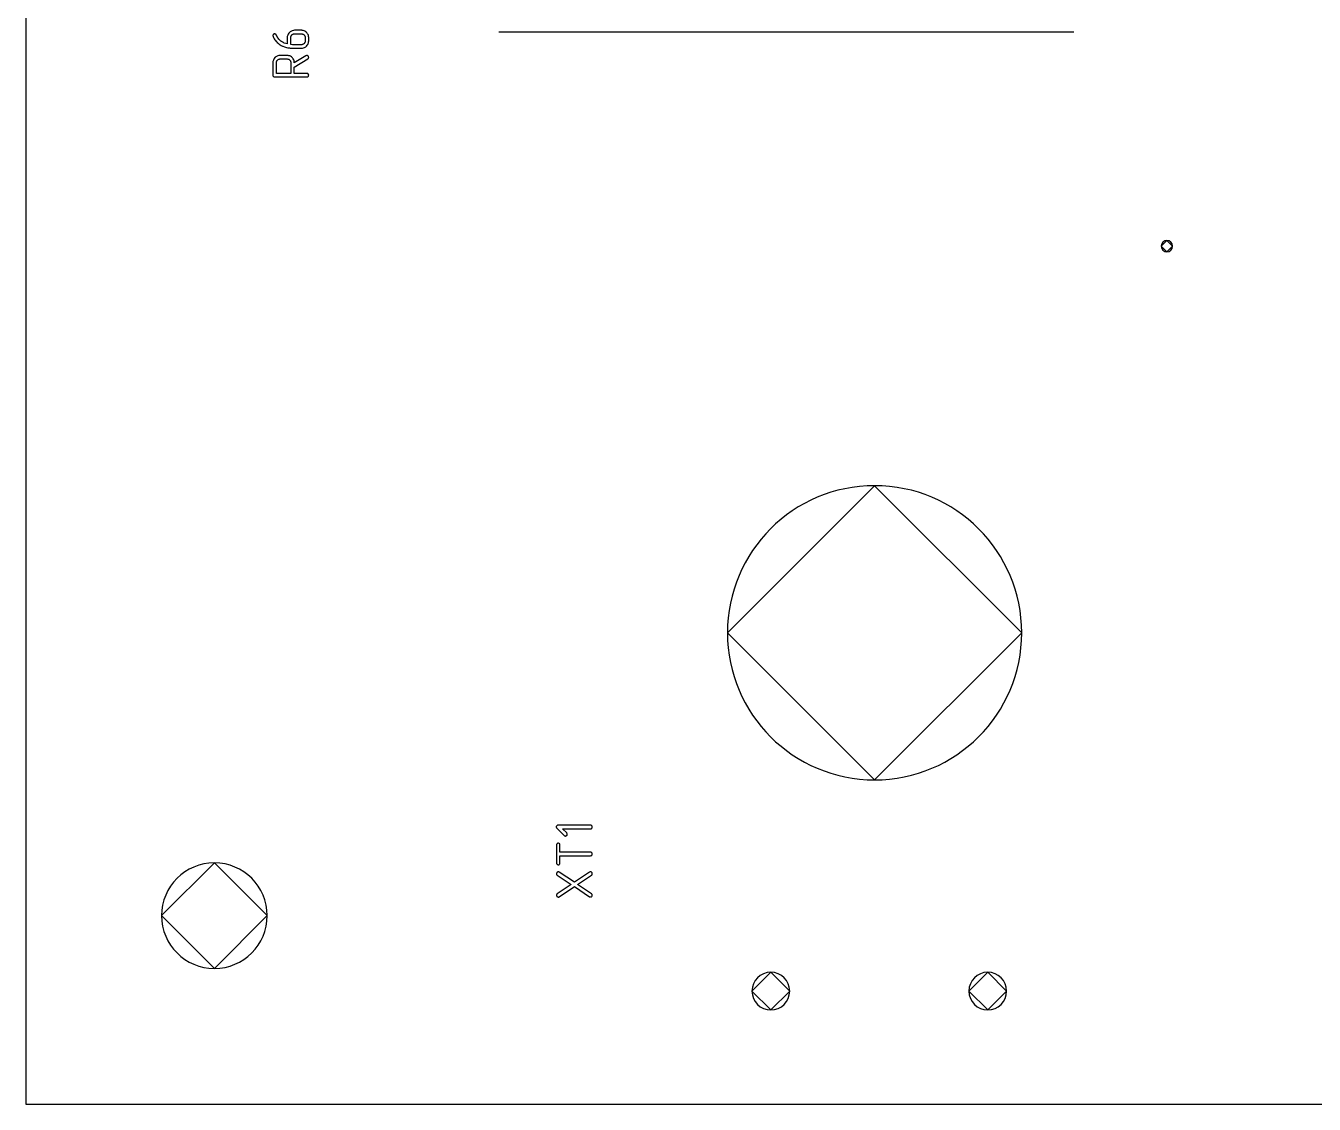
# Model space of a CAD drawing. Header units: inches. Extents: x 0 to 594, y -420 to 0.
# Drawn here: x 156.56 to 190.72, y -246.08 to -217.49 of the extents above; entities that cross this region are included whole.
import ezdxf

# ---------------------------------------------------------------- set-up
doc = ezdxf.new("R2010")
doc.units = ezdxf.units.IN
doc.header["$MEASUREMENT"] = 0

msp = doc.modelspace()

# ---------------------------------------------------------------- linework, layer by layer
at = {"color": 18, "true_color": 0x000000}
for p, q in [((156.562, -113.583), (156.562, -246.083)), ((163.112, -217.74), (163.11, -217.748)), ((163.11, -217.748), (163.11, -217.751)), ((163.11, -217.748), (163.11, -217.748)), ((163.11, -217.751), (163.116, -217.771)), ((163.118, -217.728), (163.112, -217.74)), ((163.116, -217.771), (163.132, -217.803)), ((163.12, -217.723), (163.118, -217.728)), ((163.126, -217.717), (163.12, -217.723)), ((163.129, -217.716), (163.126, -217.717)), ((163.136, -217.712), (163.129, -217.716)), ((163.132, -217.803), (163.15, -217.834)), ((163.147, -217.707), (163.136, -217.712)), ((163.161, -217.706), (163.147, -217.707)), ((163.15, -217.834), (163.168, -217.861)), ((163.163, -217.706), (163.161, -217.706)), ((163.168, -217.706), (163.163, -217.706)), ((163.177, -217.709), (163.168, -217.706)), ((163.168, -217.861), (163.185, -217.884)), ((163.184, -217.712), (163.177, -217.709)), ((163.185, -217.713), (163.184, -217.712)), ((163.189, -217.716), (163.185, -217.713)), ((163.185, -217.884), (163.201, -217.903)), ((163.196, -217.723), (163.189, -217.716)), ((163.204, -217.734), (163.196, -217.723)), ((163.204, -217.736), (163.204, -217.734)), ((163.205, -217.737), (163.204, -217.736)), ((163.209, -217.745), (163.205, -217.737)), ((163.215, -217.757), (163.209, -217.745)), ((163.22, -217.769), (163.215, -217.757)), ((163.222, -217.772), (163.22, -217.769)), ((163.225, -217.779), (163.222, -217.772)), ((163.232, -217.789), (163.225, -217.779)), ((163.239, -217.802), (163.232, -217.789)), ((163.24, -217.803), (163.239, -217.802)), ((163.242, -217.807), (163.24, -217.803)), ((163.247, -217.813), (163.242, -217.807)), ((163.253, -217.82), (163.247, -217.813)), ((163.268, -217.84), (163.253, -217.82)), ((163.288, -217.861), (163.268, -217.84)), ((163.291, -217.864), (163.288, -217.861)), ((163.298, -217.871), (163.291, -217.864)), ((163.309, -217.881), (163.298, -217.871)), ((163.325, -217.893), (163.309, -217.881)), ((163.344, -217.906), (163.325, -217.893)), ((163.494, -217.788), (163.493, -217.793)), ((163.493, -217.793), (163.493, -217.972)), ((163.495, -217.772), (163.494, -217.788)), ((163.5, -217.754), (163.495, -217.772)), ((163.507, -217.734), (163.5, -217.754)), ((163.516, -217.712), (163.507, -217.734)), ((163.531, -217.689), (163.516, -217.712)), ((163.549, -217.666), (163.531, -217.689)), ((163.552, -217.664), (163.549, -217.666)), ((163.559, -217.658), (163.552, -217.664)), ((163.57, -217.648), (163.559, -217.658)), ((163.586, -217.638), (163.57, -217.648)), ((163.605, -217.628), (163.586, -217.638)), ((163.587, -217.8), (163.588, -217.786)), ((163.587, -217.989), (163.587, -217.8)), ((163.588, -217.786), (163.591, -217.772)), ((163.588, -217.786), (163.588, -217.786)), ((163.591, -217.772), (163.595, -217.761)), ((163.595, -217.761), (163.601, -217.751)), ((163.601, -217.751), (163.607, -217.744)), ((163.628, -217.619), (163.605, -217.628)), ((163.607, -217.744), (163.611, -217.737)), ((163.611, -217.737), (163.614, -217.734)), ((163.614, -217.734), (163.615, -217.733)), ((163.615, -217.733), (163.626, -217.723)), ((163.626, -217.723), (163.638, -217.716)), ((163.655, -217.613), (163.628, -217.619)), ((163.638, -217.716), (163.649, -217.712)), ((163.649, -217.712), (163.659, -217.707)), ((163.683, -217.61), (163.655, -217.613)), ((163.659, -217.707), (163.669, -217.706)), ((163.669, -217.706), (163.676, -217.705)), ((163.676, -217.705), (163.681, -217.705)), ((163.681, -217.705), (163.683, -217.705)), ((163.873, -217.61), (163.683, -217.61)), ((163.683, -217.705), (163.873, -217.705)), ((163.875, -217.61), (163.873, -217.61)), ((163.873, -217.705), (163.889, -217.706)), ((163.876, -217.61), (163.875, -217.61)), ((163.88, -217.61), (163.876, -217.61)), ((163.886, -217.611), (163.88, -217.61)), ((163.9, -217.613), (163.886, -217.611)), ((163.889, -217.706), (163.901, -217.709)), ((163.918, -217.617), (163.9, -217.613)), ((163.901, -217.709), (163.914, -217.713)), ((163.914, -217.713), (163.924, -217.719)), ((163.939, -217.624), (163.918, -217.617)), ((163.924, -217.719), (163.931, -217.724)), ((163.931, -217.724), (163.938, -217.728)), ((163.938, -217.728), (163.941, -217.731)), ((163.962, -217.634), (163.939, -217.624)), ((163.941, -217.731), (163.942, -217.733)), ((163.942, -217.733), (163.951, -217.744)), ((163.951, -217.744), (163.956, -217.755)), ((163.956, -217.755), (163.962, -217.767)), ((163.984, -217.648), (163.962, -217.634)), ((163.962, -217.767), (163.965, -217.776)), ((163.965, -217.776), (163.966, -217.786)), ((163.966, -217.786), (163.968, -217.793)), ((163.968, -217.793), (163.968, -217.896)), ((164.007, -217.666), (163.984, -217.648)), ((164.01, -217.669), (164.007, -217.666)), ((164.016, -217.676), (164.01, -217.669)), ((164.024, -217.688), (164.016, -217.676)), ((164.034, -217.703), (164.024, -217.688)), ((164.045, -217.723), (164.034, -217.703)), ((164.054, -217.745), (164.045, -217.723)), ((164.059, -217.772), (164.054, -217.745)), ((164.062, -217.8), (164.059, -217.772)), ((164.062, -217.903), (164.062, -217.8)), ((184.342, -217.658), (169.102, -217.658)), ((163.201, -217.903), (163.213, -217.917)), ((163.213, -217.917), (163.218, -217.923)), ((163.218, -217.923), (163.222, -217.927)), ((163.222, -217.927), (163.223, -217.929)), ((163.223, -217.929), (163.225, -217.93)), ((163.225, -217.93), (163.251, -217.954)), ((163.251, -217.954), (163.278, -217.975)), ((163.278, -217.975), (163.304, -217.993)), ((163.304, -217.993), (163.328, -218.008)), ((163.328, -218.008), (163.347, -218.019)), ((163.366, -217.922), (163.344, -217.906)), ((163.347, -218.019), (163.364, -218.027)), ((163.364, -218.027), (163.37, -218.03)), ((163.39, -217.934), (163.366, -217.922)), ((163.37, -218.03), (163.374, -218.033)), ((163.374, -218.033), (163.377, -218.034)), ((163.377, -218.034), (163.378, -218.034)), ((163.378, -218.034), (163.423, -218.051)), ((163.416, -217.947), (163.39, -217.934)), ((163.454, -217.961), (163.416, -217.947)), ((163.423, -218.051), (163.47, -218.064)), ((163.493, -217.972), (163.454, -217.961)), ((163.47, -218.064), (163.512, -218.072)), ((163.512, -218.072), (163.533, -218.077)), ((163.533, -218.077), (163.552, -218.078)), ((163.552, -218.078), (163.57, -218.081)), ((163.57, -218.081), (163.586, -218.082)), ((163.586, -218.082), (163.6, -218.084)), ((163.635, -217.991), (163.587, -217.989)), ((163.6, -218.084), (163.612, -218.084)), ((163.612, -218.084), (163.622, -218.085)), ((163.622, -218.085), (163.629, -218.085)), ((163.629, -218.085), (163.633, -218.085)), ((163.633, -218.085), (163.635, -218.085)), ((163.873, -217.991), (163.635, -217.991)), ((163.635, -218.085), (163.873, -218.085)), ((163.875, -217.991), (163.873, -217.991)), ((163.873, -218.085), (163.901, -218.082)), ((163.88, -217.991), (163.875, -217.991)), ((163.887, -217.989), (163.88, -217.991)), ((163.896, -217.988), (163.887, -217.989)), ((163.907, -217.984), (163.896, -217.988)), ((163.901, -218.082), (163.927, -218.077)), ((163.918, -217.979), (163.907, -217.984)), ((163.93, -217.972), (163.918, -217.979)), ((163.927, -218.077), (163.951, -218.067)), ((163.941, -217.964), (163.93, -217.972)), ((163.942, -217.961), (163.941, -217.964)), ((163.948, -217.954), (163.942, -217.961)), ((163.955, -217.944), (163.948, -217.954)), ((163.951, -218.067), (163.969, -218.057)), ((163.962, -217.933), (163.955, -217.944)), ((163.963, -217.93), (163.962, -217.931)), ((163.962, -217.931), (163.962, -217.933)), ((163.965, -217.92), (163.963, -217.93)), ((163.966, -217.909), (163.965, -217.92)), ((163.968, -217.896), (163.966, -217.909)), ((163.969, -218.057), (163.986, -218.047)), ((163.986, -218.047), (163.997, -218.037)), ((163.997, -218.037), (164.004, -218.032)), ((164.004, -218.032), (164.007, -218.029)), ((164.007, -218.029), (164.025, -218.006)), ((164.025, -218.006), (164.039, -217.984)), ((164.039, -217.984), (164.048, -217.962)), ((164.048, -217.962), (164.055, -217.941)), ((164.055, -217.941), (164.059, -217.923)), ((164.059, -217.923), (164.061, -217.909)), ((164.061, -217.909), (164.062, -217.903)), ((163.112, -218.453), (163.11, -218.459)), ((163.11, -218.459), (163.11, -218.8)), ((163.11, -218.459), (163.11, -218.459)), ((163.113, -218.438), (163.112, -218.453)), ((163.118, -218.419), (163.113, -218.438)), ((163.125, -218.398), (163.118, -218.419)), ((163.134, -218.376), (163.125, -218.398)), ((163.149, -218.353), (163.134, -218.376)), ((163.167, -218.332), (163.149, -218.353)), ((163.17, -218.329), (163.167, -218.332)), ((163.177, -218.323), (163.17, -218.329)), ((163.189, -218.313), (163.177, -218.323)), ((163.205, -218.304), (163.189, -218.313)), ((163.225, -218.294), (163.205, -218.304)), ((163.205, -218.466), (163.206, -218.452)), ((163.205, -218.752), (163.205, -218.466)), ((163.206, -218.452), (163.209, -218.438)), ((163.206, -218.452), (163.206, -218.452)), ((163.209, -218.438), (163.213, -218.426)), ((163.213, -218.426), (163.219, -218.416)), ((163.219, -218.416), (163.225, -218.409)), ((163.247, -218.284), (163.225, -218.294)), ((163.225, -218.409), (163.229, -218.402)), ((163.229, -218.402), (163.232, -218.399)), ((163.232, -218.399), (163.233, -218.398)), ((163.233, -218.398), (163.244, -218.388)), ((163.244, -218.388), (163.256, -218.381)), ((163.273, -218.278), (163.247, -218.284)), ((163.256, -218.381), (163.267, -218.377)), ((163.267, -218.377), (163.277, -218.373)), ((163.301, -218.275), (163.273, -218.278)), ((163.277, -218.373), (163.287, -218.371)), ((163.287, -218.371), (163.294, -218.37)), ((163.294, -218.37), (163.299, -218.37)), ((163.299, -218.37), (163.301, -218.37)), ((163.491, -218.275), (163.301, -218.275)), ((163.301, -218.37), (163.493, -218.37)), ((163.493, -218.275), (163.491, -218.275)), ((163.494, -218.275), (163.493, -218.275)), ((163.493, -218.37), (163.508, -218.371)), ((163.498, -218.275), (163.494, -218.275)), ((163.504, -218.277), (163.498, -218.275)), ((163.519, -218.278), (163.504, -218.277)), ((163.508, -218.371), (163.521, -218.374)), ((163.538, -218.282), (163.519, -218.278)), ((163.521, -218.374), (163.533, -218.378)), ((163.533, -218.378), (163.543, -218.384)), ((163.559, -218.29), (163.538, -218.282)), ((163.543, -218.384), (163.55, -218.39)), ((163.55, -218.39), (163.557, -218.394)), ((163.557, -218.394), (163.56, -218.397)), ((163.581, -218.299), (163.559, -218.29)), ((163.56, -218.397), (163.562, -218.398)), ((163.562, -218.398), (163.57, -218.409)), ((163.57, -218.409), (163.576, -218.421)), ((163.576, -218.421), (163.581, -218.432)), ((163.604, -218.313), (163.581, -218.299)), ((163.581, -218.432), (163.584, -218.442)), ((163.584, -218.442), (163.586, -218.452)), ((163.586, -218.452), (163.587, -218.459)), ((163.587, -218.459), (163.587, -218.752)), ((163.626, -218.332), (163.604, -218.313)), ((163.629, -218.335), (163.626, -218.332)), ((163.635, -218.342), (163.629, -218.335)), ((163.643, -218.354), (163.635, -218.342)), ((163.653, -218.37), (163.643, -218.354)), ((163.664, -218.39), (163.653, -218.37)), ((163.673, -218.412), (163.664, -218.39)), ((163.679, -218.439), (163.673, -218.412)), ((163.681, -218.467), (163.679, -218.439)), ((163.989, -218.284), (163.681, -218.476)), ((163.681, -218.588), (164.041, -218.364)), ((163.681, -218.476), (163.681, -218.467)), ((164, -218.28), (163.989, -218.284)), ((164.016, -218.275), (164, -218.28)), ((164.017, -218.275), (164.016, -218.275)), ((164.018, -218.275), (164.017, -218.275)), ((164.027, -218.277), (164.018, -218.275)), ((164.038, -218.282), (164.027, -218.277)), ((164.044, -218.285), (164.038, -218.282)), ((164.041, -218.364), (164.049, -218.357)), ((164.049, -218.291), (164.044, -218.285)), ((164.051, -218.294), (164.049, -218.291)), ((164.049, -218.357), (164.055, -218.352)), ((164.055, -218.301), (164.051, -218.294)), ((164.061, -218.312), (164.055, -218.301)), ((164.055, -218.352), (164.058, -218.347)), ((164.058, -218.347), (164.059, -218.346)), ((164.059, -218.346), (164.061, -218.339)), ((164.062, -218.326), (164.061, -218.312)), ((164.061, -218.339), (164.062, -218.332)), ((164.062, -218.332), (164.062, -218.326)), ((163.11, -218.8), (163.112, -218.815)), ((163.112, -218.815), (163.118, -218.827)), ((163.118, -218.827), (163.126, -218.835)), ((163.126, -218.835), (163.134, -218.841)), ((163.134, -218.841), (163.143, -218.844)), ((163.143, -218.844), (163.151, -218.845)), ((163.151, -218.845), (163.157, -218.846)), ((163.157, -218.846), (163.158, -218.846)), ((163.158, -218.846), (164.016, -218.846)), ((163.587, -218.752), (163.205, -218.752)), ((163.681, -218.752), (163.681, -218.588)), ((164.016, -218.752), (163.681, -218.752)), ((164.017, -218.752), (164.016, -218.752)), ((164.016, -218.846), (164.031, -218.844)), ((164.02, -218.752), (164.017, -218.752)), ((164.028, -218.753), (164.02, -218.752)), ((164.039, -218.758), (164.028, -218.753)), ((164.031, -218.844), (164.042, -218.839)), ((164.051, -218.766), (164.039, -218.758)), ((164.042, -218.839), (164.048, -218.835)), ((164.048, -218.835), (164.051, -218.832)), ((164.052, -218.769), (164.051, -218.766)), ((164.051, -218.832), (164.058, -218.821)), ((164.056, -218.774), (164.052, -218.769)), ((164.061, -218.786), (164.056, -218.774)), ((164.058, -218.821), (164.061, -218.811)), ((164.062, -218.8), (164.061, -218.786)), ((164.061, -218.811), (164.062, -218.803)), ((164.062, -218.803), (164.062, -218.8)), ((186.812, -223.183), (186.662, -223.333)), ((186.662, -223.333), (186.812, -223.483)), ((186.962, -223.333), (186.812, -223.183)), ((186.812, -223.483), (186.962, -223.333)), ((179.062, -229.683), (175.162, -233.583)), ((182.962, -233.583), (179.062, -229.683)), ((175.162, -233.583), (179.062, -237.483)), ((179.062, -237.483), (182.962, -233.583)), ((170.623, -238.718), (170.622, -238.724)), ((170.622, -238.724), (170.622, -238.725)), ((170.622, -238.724), (170.622, -238.724)), ((170.622, -238.725), (170.623, -238.734)), ((170.627, -238.71), (170.623, -238.718)), ((170.636, -238.698), (170.627, -238.71)), ((170.639, -238.697), (170.636, -238.698)), ((170.647, -238.691), (170.639, -238.697)), ((170.66, -238.687), (170.647, -238.691)), ((170.677, -238.686), (170.66, -238.687)), ((171.534, -238.686), (170.677, -238.686)), ((171.535, -238.686), (171.534, -238.686)), ((171.538, -238.686), (171.535, -238.686)), ((171.547, -238.687), (171.538, -238.686)), ((171.558, -238.691), (171.547, -238.687)), ((171.569, -238.7), (171.558, -238.691)), ((171.571, -238.703), (171.569, -238.7)), ((171.575, -238.708), (171.571, -238.703)), ((171.579, -238.719), (171.575, -238.708)), ((171.58, -238.734), (171.579, -238.719)), ((170.623, -238.734), (170.625, -238.741)), ((170.625, -238.741), (170.626, -238.746)), ((170.626, -238.746), (170.627, -238.748)), ((170.627, -238.748), (170.632, -238.755)), ((170.632, -238.755), (170.637, -238.762)), ((170.637, -238.762), (170.642, -238.766)), ((170.642, -238.766), (170.643, -238.767)), ((170.643, -238.767), (170.835, -238.958)), ((170.901, -238.89), (170.791, -238.78)), ((170.791, -238.78), (171.534, -238.78)), ((170.835, -238.958), (170.846, -238.966)), ((170.846, -238.966), (170.857, -238.97)), ((170.857, -238.97), (170.864, -238.972)), ((170.864, -238.972), (170.866, -238.972)), ((170.866, -238.972), (170.867, -238.972)), ((170.867, -238.972), (170.874, -238.97)), ((170.874, -238.97), (170.88, -238.969)), ((170.88, -238.969), (170.891, -238.963)), ((170.891, -238.963), (170.898, -238.959)), ((170.898, -238.959), (170.9, -238.956)), ((170.9, -238.956), (170.901, -238.956)), ((170.904, -238.893), (170.901, -238.89)), ((170.901, -238.956), (170.909, -238.945)), ((170.908, -238.9), (170.904, -238.893)), ((170.912, -238.911), (170.908, -238.9)), ((170.909, -238.945), (170.914, -238.934)), ((170.915, -238.924), (170.912, -238.911)), ((170.914, -238.934), (170.915, -238.927)), ((170.915, -238.927), (170.915, -238.924)), ((171.534, -238.78), (171.549, -238.777)), ((171.549, -238.777), (171.561, -238.773)), ((171.561, -238.773), (171.566, -238.769)), ((171.566, -238.769), (171.569, -238.766)), ((171.569, -238.766), (171.576, -238.755)), ((171.576, -238.755), (171.579, -238.745)), ((171.579, -238.745), (171.58, -238.736)), ((171.58, -238.736), (171.58, -238.734)), ((170.63, -239.199), (170.629, -239.207)), ((170.629, -239.207), (170.629, -239.695)), ((170.629, -239.207), (170.629, -239.207)), ((170.636, -239.188), (170.63, -239.199)), ((170.639, -239.182), (170.636, -239.188)), ((170.644, -239.176), (170.639, -239.182)), ((170.647, -239.173), (170.644, -239.176)), ((170.654, -239.169), (170.647, -239.173)), ((170.664, -239.165), (170.654, -239.169)), ((170.677, -239.162), (170.664, -239.165)), ((170.68, -239.162), (170.677, -239.162)), ((170.687, -239.164), (170.68, -239.162)), ((170.697, -239.168), (170.687, -239.164)), ((170.708, -239.175), (170.697, -239.168)), ((170.711, -239.176), (170.708, -239.175)), ((170.715, -239.183), (170.711, -239.176)), ((170.721, -239.195), (170.715, -239.183)), ((170.722, -239.202), (170.721, -239.195)), ((170.723, -239.21), (170.722, -239.202)), ((170.723, -239.4), (170.723, -239.21)), ((171.534, -239.4), (170.723, -239.4)), ((171.535, -239.4), (171.534, -239.4)), ((171.538, -239.4), (171.535, -239.4)), ((171.547, -239.402), (171.538, -239.4)), ((171.558, -239.406), (171.547, -239.402)), ((171.569, -239.414), (171.558, -239.406)), ((161.562, -239.683), (160.162, -241.083)), ((162.962, -241.083), (161.562, -239.683)), ((170.629, -239.695), (170.632, -239.702)), ((170.632, -239.702), (170.637, -239.713)), ((170.637, -239.713), (170.643, -239.719)), ((170.643, -239.719), (170.644, -239.722)), ((170.644, -239.722), (170.646, -239.722)), ((170.646, -239.722), (170.657, -239.729)), ((170.657, -239.729), (170.667, -239.732)), ((170.667, -239.732), (170.674, -239.733)), ((170.674, -239.733), (170.675, -239.733)), ((170.675, -239.733), (170.677, -239.733)), ((170.677, -239.733), (170.689, -239.732)), ((170.689, -239.732), (170.701, -239.727)), ((170.701, -239.727), (170.708, -239.723)), ((170.708, -239.723), (170.709, -239.722)), ((170.709, -239.722), (170.711, -239.722)), ((170.711, -239.722), (170.718, -239.711)), ((170.718, -239.711), (170.722, -239.699)), ((170.722, -239.699), (170.723, -239.689)), ((170.723, -239.689), (170.723, -239.495)), ((170.723, -239.495), (171.534, -239.495)), ((171.534, -239.495), (171.549, -239.492)), ((171.549, -239.492), (171.561, -239.488)), ((171.561, -239.488), (171.566, -239.484)), ((171.566, -239.484), (171.569, -239.481)), ((171.571, -239.417), (171.569, -239.414)), ((171.569, -239.481), (171.576, -239.469)), ((171.575, -239.423), (171.571, -239.417)), ((171.579, -239.434), (171.575, -239.423)), ((171.576, -239.469), (171.579, -239.46)), ((171.58, -239.448), (171.579, -239.434)), ((171.579, -239.46), (171.58, -239.451)), ((171.58, -239.451), (171.58, -239.448)), ((170.63, -239.96), (170.629, -239.968)), ((170.629, -239.968), (170.629, -239.983)), ((170.629, -239.968), (170.629, -239.968)), ((170.629, -239.983), (170.633, -239.992)), ((170.636, -239.949), (170.63, -239.96)), ((170.633, -239.992), (170.639, -240)), ((170.639, -239.942), (170.636, -239.949)), ((170.644, -239.936), (170.639, -239.942)), ((170.639, -240), (170.644, -240.005)), ((170.647, -239.933), (170.644, -239.935)), ((170.644, -239.935), (170.644, -239.936)), ((170.644, -240.005), (170.649, -240.008)), ((170.654, -239.928), (170.647, -239.933)), ((170.649, -240.008), (170.65, -240.009)), ((170.65, -240.009), (171.019, -240.255)), ((170.664, -239.923), (170.654, -239.928)), ((170.671, -239.921), (170.664, -239.923)), ((170.678, -239.921), (170.671, -239.921)), ((170.68, -239.921), (170.678, -239.921)), ((170.685, -239.922), (170.68, -239.921)), ((170.694, -239.923), (170.685, -239.922)), ((170.705, -239.929), (170.694, -239.923)), ((171.105, -240.197), (170.705, -239.929)), ((171.507, -239.929), (171.105, -240.197)), ((171.191, -240.255), (171.559, -240.009)), ((171.521, -239.923), (171.507, -239.929)), ((171.534, -239.921), (171.521, -239.923)), ((171.535, -239.921), (171.534, -239.921)), ((171.537, -239.921), (171.535, -239.921)), ((171.545, -239.922), (171.537, -239.921)), ((171.555, -239.928), (171.545, -239.922)), ((171.561, -239.93), (171.555, -239.928)), ((171.559, -240.009), (171.566, -240.004)), ((171.566, -239.936), (171.561, -239.93)), ((171.569, -239.939), (171.566, -239.936)), ((171.566, -240.004), (171.572, -239.997)), ((171.573, -239.946), (171.569, -239.939)), ((171.572, -239.997), (171.575, -239.991)), ((171.578, -239.957), (171.573, -239.946)), ((171.575, -239.991), (171.578, -239.984)), ((171.58, -239.971), (171.578, -239.957)), ((171.578, -239.984), (171.579, -239.98)), ((171.579, -239.98), (171.58, -239.976)), ((171.58, -239.976), (171.58, -239.971)), ((171.019, -240.255), (170.651, -240.501)), ((170.704, -240.583), (171.105, -240.312)), ((171.105, -240.312), (171.507, -240.582)), ((171.559, -240.501), (171.191, -240.255)), ((170.63, -240.531), (170.629, -240.535)), ((170.629, -240.535), (170.629, -240.546)), ((170.629, -240.546), (170.632, -240.554)), ((170.632, -240.527), (170.63, -240.531)), ((170.635, -240.52), (170.632, -240.527)), ((170.632, -240.554), (170.636, -240.565)), ((170.639, -240.514), (170.635, -240.52)), ((170.636, -240.565), (170.642, -240.572)), ((170.644, -240.507), (170.639, -240.514)), ((170.642, -240.572), (170.643, -240.575)), ((170.643, -240.575), (170.644, -240.575)), ((170.651, -240.501), (170.644, -240.507)), ((170.644, -240.575), (170.656, -240.583)), ((170.656, -240.583), (170.666, -240.587)), ((170.666, -240.587), (170.674, -240.589)), ((170.674, -240.589), (170.675, -240.589)), ((170.675, -240.589), (170.677, -240.589)), ((170.677, -240.589), (170.689, -240.589)), ((170.689, -240.589), (170.704, -240.583)), ((171.507, -240.582), (171.517, -240.586)), ((171.517, -240.586), (171.525, -240.587)), ((171.525, -240.587), (171.531, -240.589)), ((171.531, -240.589), (171.532, -240.589)), ((171.532, -240.589), (171.54, -240.587)), ((171.54, -240.587), (171.547, -240.586)), ((171.547, -240.586), (171.556, -240.58)), ((171.556, -240.58), (171.564, -240.576)), ((171.561, -240.503), (171.559, -240.501)), ((171.565, -240.506), (171.561, -240.503)), ((171.564, -240.576), (171.566, -240.573)), ((171.571, -240.511), (171.565, -240.506)), ((171.566, -240.573), (171.575, -240.561)), ((171.576, -240.52), (171.571, -240.511)), ((171.575, -240.561), (171.579, -240.551)), ((171.58, -240.541), (171.576, -240.52)), ((171.579, -240.551), (171.58, -240.544)), ((171.58, -240.544), (171.58, -240.541)), ((160.162, -241.083), (161.562, -242.483)), ((161.562, -242.483), (162.962, -241.083)), ((176.312, -242.583), (175.812, -243.083)), ((176.812, -243.083), (176.312, -242.583)), ((182.062, -242.583), (181.562, -243.083)), ((182.562, -243.083), (182.062, -242.583)), ((175.812, -243.083), (176.312, -243.583)), ((176.312, -243.583), (176.812, -243.083)), ((181.562, -243.083), (182.062, -243.583)), ((182.062, -243.583), (182.562, -243.083)), ((156.562, -246.083), (271.562, -246.083))]:
    msp.add_line(p, q, dxfattribs=at)
at = {"color": 7, "true_color": 0xffffff}
for p, q in [((156.562, -113.583), (156.562, -246.083)), ((156.562, -246.083), (271.562, -246.083))]:
    msp.add_line(p, q, dxfattribs=at)
at = {"color": 18, "true_color": 0x000000}
for centre, radius, start, end in [((186.812, -223.333), 0.15, 90, 180), ((186.812, -223.333), 0.15, 180, 270), ((186.812, -223.333), 0.15, 0, 90), ((186.812, -223.333), 0.15, 270, 0), ((179.062, -233.583), 3.9, 90, 180), ((179.062, -233.583), 3.9, 0, 90), ((179.062, -233.583), 3.9, 180, 270), ((179.062, -233.583), 3.9, 270, 0), ((161.562, -241.083), 1.4, 90, 180), ((161.562, -241.083), 1.4, 0, 90), ((161.562, -241.083), 1.4, 180, 270), ((161.562, -241.083), 1.4, 270, 0), ((176.312, -243.083), 0.5, 90, 180), ((176.312, -243.083), 0.5, 0, 90), ((182.062, -243.083), 0.5, 90, 180), ((182.062, -243.083), 0.5, 0, 90), ((176.312, -243.083), 0.5, 180, 270), ((176.312, -243.083), 0.5, 270, 0), ((182.062, -243.083), 0.5, 180, 270), ((182.062, -243.083), 0.5, 270, 0)]:
    msp.add_arc(centre, radius, start, end, dxfattribs=at)

doc.saveas('drawing.dxf')
